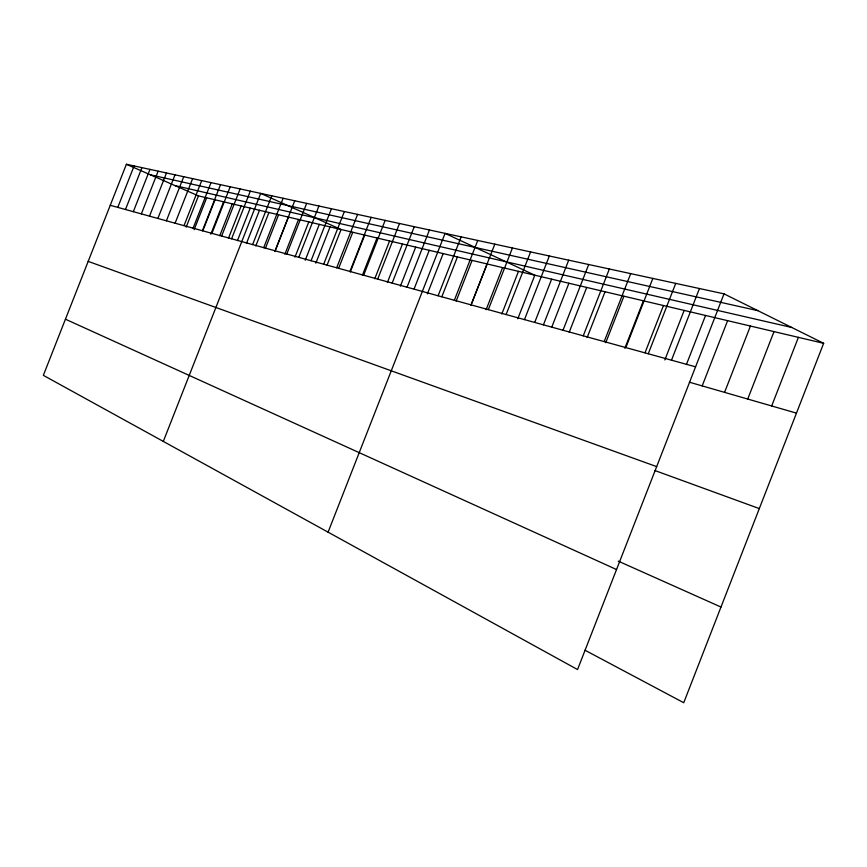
<?xml version="1.0" encoding="UTF-8"?>
<svg xmlns="http://www.w3.org/2000/svg" width="867" height="867" viewBox="0 0 867 867"><rect width="100%" height="100%" fill="white"/><g stroke="black" fill="none" stroke-linecap="round" stroke-linejoin="round"><path stroke-width="1.3" d="M771.684 405.962L798.399 337.35M724.032 293.859L577.541 669.552L43.35 375.346L126.387 164.275L724.032 293.859L823.65 343.31L683.738 702.725L584.943 650.196M454.341 300.253L477.75 240.452M456.15 301.12L472.082 260.403M471.074 304.87L494.829 244.158M470.987 305.217L487.135 263.958M486.116 309.714L502.589 267.6M488.316 309.638L512.44 247.973M501.787 314.049L518.477 271.349M506.111 314.548L530.604 251.918M517.772 318.785L534.82 275.197L445.074 233.375L328.084 532.165M524.47 319.609L549.342 255.982M534.722 322.405L551.618 279.163M543.425 324.843L568.698 260.176M551.77 327.108L568.915 283.238M563.008 330.251L588.693 264.511M569.196 332.256L586.71 287.432M583.253 335.832L609.36 268.987M587.154 337.534L605.036 291.756M604.18 341.609L630.721 273.625M605.773 342.682L623.926 296.211M624.858 348.274L643.39 300.795M625.844 347.58L652.84 278.415M645.015 352.782L663.461 305.531M648.267 353.769L675.729 283.379M664.837 359.957L684.161 310.419M671.491 360.184L699.452 288.527M686.404 364.541L705.543 315.458M702.183 385.891L727.619 320.66M724.574 392.361L750.421 326.046M747.733 399.048L774.003 331.606M133.323 211.678L149.958 169.39M141.343 213.889L158.141 171.157M149.514 216.143L166.486 172.977M157.87 218.441L175.015 174.82M166.399 220.803L183.728 176.705M175.101 223.198L192.626 178.635M184.01 225.658L201.708 180.607M186.167 227.132L198.456 195.877L823.65 343.31M193.103 228.173L211.006 182.623M194.154 229.647L206.66 197.817M202.401 230.73L220.5 184.682M202.889 230.698L215.027 199.789M210.811 234.263L223.567 201.805M211.916 233.364L230.21 186.784M219.774 235.683L232.269 203.853M221.638 236.041L240.137 188.941M228.53 238.1L241.156 205.956M231.587 238.793L250.303 191.141M237.471 240.571L250.227 208.091M163.31 441.411L260.696 193.395L341.056 229.506L327.043 265.226M246.477 243.378L259.482 210.269M252.611 244.592L271.772 195.801M255.798 245.957L268.933 212.502M263.72 247.659L283.119 198.261M265.313 248.58L278.578 214.778M275.11 250.801L294.747 200.776M274.915 251.549L288.429 217.097M284.842 254.302L298.508 219.47M286.793 254.02L306.669 203.366M294.975 257.109L308.793 221.898M298.779 257.326L318.904 206.021M305.238 260.252L319.305 224.38M311.069 260.718L331.465 208.741M315.837 263.189L330.056 226.916M323.694 264.207L344.351 211.537M336.656 267.784L357.583 214.398M338.585 268.412L352.75 232.269M349.965 271.458L371.174 217.346M350.279 271.956L364.736 235.087M362.384 275.305L377.015 237.992M363.641 275.229L385.143 220.381M374.782 278.73L389.586 240.95M377.698 279.109L399.492 223.491M387.376 282.534L402.472 243.995M392.155 283.097L414.253 226.688M400.402 286.132L415.694 247.106M407.035 287.205L429.447 229.983M414.144 288.874L429.252 250.303M427.366 293.913L443.156 253.587M438.106 295.777L461.168 236.864M441.812 296.839L457.429 256.946M117.793 207.386L134.092 165.944M125.477 209.511L141.939 167.645M150.576 174.885L757.899 310.668M175.069 185.625L791.744 327.477M110.25 205.306L695.572 366.828M689.438 382.217L796.47 413.125M88.185 261.379L656.666 466.619M654.986 470.564L759.308 508.593M126.387 164.275L198.456 195.877M618.247 561.133L720.976 607.052M65.437 319.197L616.535 569.543"/></g></svg>
